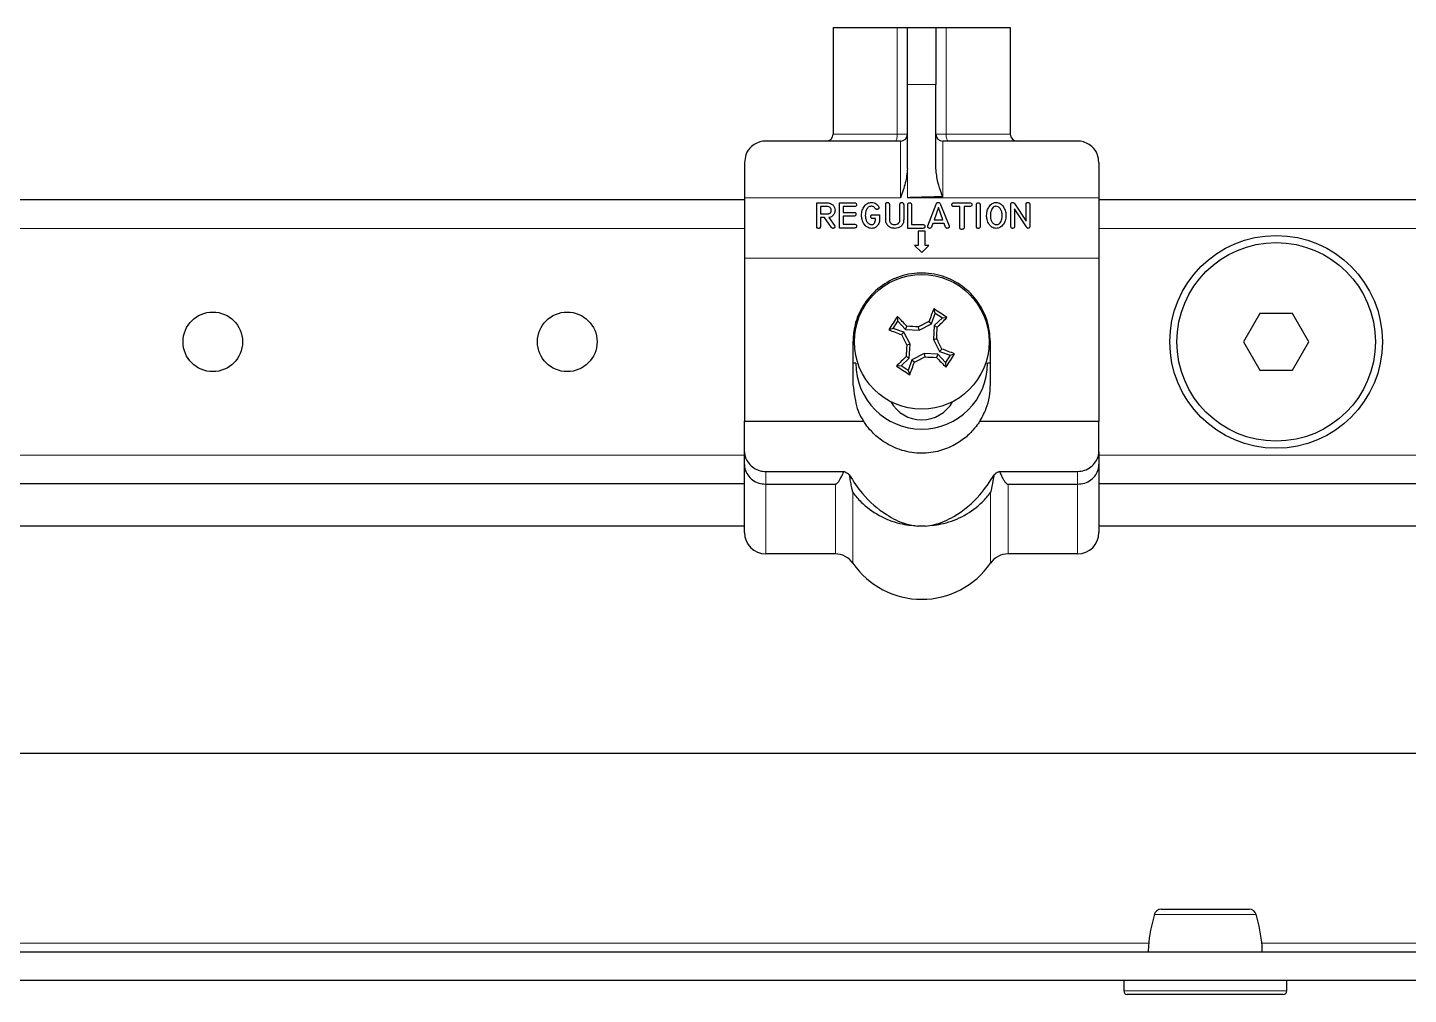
# Model space of a CAD drawing. Header units: millimetres. Extents: x -847 to 1903, y -1228 to 1043.
# Drawn here: x 1586.6 to 1684, y -1091.4 to -1023.3 of the extents above; entities that cross this region are included whole.
import ezdxf

# ---------------------------------------------------------------- set-up
doc = ezdxf.new("R2010")
doc.units = ezdxf.units.MM

msp = doc.modelspace()

# ---------------------------------------------------------------- linework, layer by layer
at = {"color": 7, "linetype": 'Continuous', "lineweight": 25}
for p, q in [((1643.458, -1023.253), (1643.458, -1030.753)), ((1643.458, -1023.253), (1647.984, -1023.253)), ((1647.984, -1023.253), (1648.708, -1023.253)), ((1648.708, -1023.253), (1650.708, -1023.253)), ((1648.708, -1027.253), (1648.708, -1023.253)), ((1650.708, -1023.253), (1650.708, -1027.253)), ((1650.708, -1023.253), (1651.432, -1023.253)), ((1651.432, -1023.253), (1655.958, -1023.253)), ((1655.958, -1023.253), (1655.958, -1030.753)), ((1648.708, -1033.191), (1648.708, -1027.253)), ((1650.708, -1033.19), (1650.708, -1027.253)), ((1648.208, -1031.253), (1638.708, -1031.253)), ((1660.708, -1031.253), (1651.208, -1031.253)), ((1637.208, -1032.753), (1637.208, -1035.253)), ((1662.208, -1032.753), (1662.208, -1035.253)), ((1637.208, -1035.253), (1637.208, -1039.505)), ((1662.208, -1035.253), (1662.208, -1039.505)), ((1637.208, -1035.403), (857.208, -1035.403)), ((1642.301, -1035.605), (1643.057, -1035.605)), ((1642.301, -1037.269), (1642.301, -1035.605)), ((1643.06, -1035.868), (1642.565, -1035.868)), ((1642.565, -1035.868), (1642.565, -1036.372)), ((1643.907, -1035.605), (1644.971, -1035.605)), ((1643.907, -1037.379), (1643.907, -1035.605)), ((1644.969, -1035.868), (1644.171, -1035.868)), ((1644.171, -1035.868), (1644.171, -1036.276)), ((1647.167, -1036.794), (1647.167, -1035.715)), ((1647.431, -1035.715), (1647.431, -1036.792)), ((1648.174, -1036.777), (1648.174, -1035.715)), ((1648.438, -1035.715), (1648.438, -1036.779)), ((1648.725, -1037.403), (1648.725, -1035.74)), ((1648.989, -1035.74), (1648.989, -1037.139)), ((1650.149, -1037.227), (1650.723, -1035.691)), ((1650.884, -1035.931), (1650.576, -1036.803)), ((1651.206, -1036.803), (1650.884, -1035.931)), ((1651.045, -1035.711), (1651.639, -1037.227)), ((1652.393, -1035.868), (1651.975, -1035.868)), ((1651.978, -1035.605), (1653.096, -1035.605)), ((1652.393, -1037.336), (1652.393, -1035.868)), ((1653.098, -1035.868), (1652.705, -1035.868)), ((1652.705, -1035.868), (1652.705, -1037.336)), ((1653.568, -1037.269), (1653.568, -1035.736)), ((1653.831, -1035.736), (1653.831, -1037.269)), ((1655.989, -1037.268), (1655.989, -1035.708)), ((1657.089, -1037.293), (1656.252, -1036.028)), ((1656.252, -1036.028), (1656.252, -1037.265)), ((1656.26, -1035.661), (1657.067, -1036.899)), ((1657.067, -1036.899), (1657.067, -1035.716)), ((1657.331, -1035.716), (1657.331, -1037.27)), ((1692.208, -1035.403), (1662.208, -1035.403)), ((1642.565, -1036.372), (1643.154, -1036.372)), ((1642.854, -1036.636), (1642.565, -1036.636)), ((1642.565, -1036.636), (1642.565, -1037.268)), ((1643.347, -1037.346), (1642.854, -1036.636)), ((1643.16, -1036.635), (1643.563, -1037.206)), ((1644.171, -1036.276), (1644.918, -1036.276)), ((1644.918, -1036.54), (1644.171, -1036.54)), ((1644.171, -1036.54), (1644.171, -1037.115)), ((1644.171, -1037.115), (1644.969, -1037.115)), ((1646.444, -1036.707), (1646.241, -1036.707)), ((1646.243, -1036.444), (1646.736, -1036.444)), ((1646.736, -1036.444), (1646.736, -1036.741)), ((1648.989, -1037.139), (1649.787, -1037.139)), ((1650.487, -1037.067), (1650.395, -1037.313)), ((1651.297, -1037.067), (1650.487, -1037.067)), ((1650.576, -1036.803), (1651.206, -1036.803)), ((1651.391, -1037.309), (1651.297, -1037.067)), ((1644.971, -1037.379), (1643.907, -1037.379)), ((1649.789, -1037.403), (1648.725, -1037.403)), ((1649.958, -1037.605), (1649.458, -1037.605)), ((1649.458, -1037.605), (1649.458, -1038.605)), ((1649.958, -1038.605), (1649.958, -1037.605)), ((1649.208, -1038.605), (1649.708, -1039.105)), ((1649.458, -1038.605), (1649.208, -1038.605)), ((1649.708, -1039.105), (1650.208, -1038.605)), ((1650.208, -1038.605), (1649.958, -1038.605)), ((1637.208, -1039.505), (1637.208, -1051.005)), ((1662.208, -1039.505), (1662.208, -1051.005)), ((1647.693, -1044.451), (1648.023, -1043.944)), ((1648.023, -1043.944), (1647.995, -1043.619)), ((1648.023, -1043.944), (1648.567, -1044.529)), ((1650.399, -1044.142), (1650.215, -1043.981)), ((1650.399, -1044.142), (1650.66, -1043.387)), ((1650.66, -1043.387), (1650.554, -1043.079)), ((1651.167, -1043.718), (1650.582, -1044.261)), ((1650.66, -1043.387), (1651.167, -1043.718)), ((1651.167, -1043.718), (1651.492, -1043.69)), ((1673.554, -1043.403), (1672.399, -1045.403)), ((1675.863, -1043.403), (1673.554, -1043.403)), ((1677.018, -1045.403), (1675.863, -1043.403)), ((1647.693, -1044.451), (1647.384, -1044.557)), ((1648.447, -1044.712), (1647.693, -1044.451)), ((1648.447, -1044.712), (1648.287, -1044.896)), ((1648.886, -1045.576), (1648.447, -1044.712)), ((1648.567, -1044.529), (1648.67, -1044.307)), ((1648.567, -1044.529), (1649.535, -1044.581)), ((1649.535, -1044.581), (1649.485, -1044.344)), ((1649.535, -1044.581), (1650.399, -1044.142)), ((1650.582, -1044.261), (1650.53, -1045.229)), ((1650.582, -1044.261), (1650.804, -1044.365)), ((1644.858, -1045.403), (1644.858, -1048.403)), ((1648.886, -1045.576), (1648.649, -1045.626)), ((1648.834, -1046.544), (1648.886, -1045.576)), ((1650.53, -1045.229), (1650.767, -1045.179)), ((1650.53, -1045.229), (1650.969, -1046.094)), ((1650.969, -1046.094), (1651.13, -1045.909)), ((1654.558, -1048.403), (1654.558, -1045.403)), ((1672.399, -1045.403), (1673.554, -1047.403)), ((1675.863, -1047.403), (1677.018, -1045.403)), ((1645.058, -1046.903), (1644.858, -1046.903)), ((1648.249, -1047.088), (1648.834, -1046.544)), ((1648.834, -1046.544), (1648.613, -1046.441)), ((1649.017, -1046.664), (1648.757, -1047.418)), ((1649.882, -1046.225), (1649.017, -1046.664)), ((1649.017, -1046.664), (1649.202, -1046.824)), ((1649.882, -1046.225), (1649.932, -1046.462)), ((1650.85, -1046.277), (1649.882, -1046.225)), ((1650.85, -1046.277), (1650.746, -1046.498)), ((1651.393, -1046.862), (1650.85, -1046.277)), ((1650.969, -1046.094), (1651.724, -1046.354)), ((1651.724, -1046.354), (1651.393, -1046.862)), ((1651.393, -1046.862), (1651.421, -1047.186)), ((1651.724, -1046.354), (1652.032, -1046.248)), ((1654.558, -1046.903), (1654.358, -1046.903)), ((1648.249, -1047.088), (1647.924, -1047.116)), ((1648.757, -1047.418), (1648.249, -1047.088)), ((1648.757, -1047.418), (1648.863, -1047.727)), ((1673.554, -1047.403), (1675.863, -1047.403)), ((1637.208, -1053.149), (1637.208, -1051.005)), ((1637.208, -1051.005), (1645.615, -1051.005)), ((1653.801, -1051.005), (1662.208, -1051.005)), ((1662.208, -1053.149), (1662.208, -1051.005)), ((1637.208, -1054.058), (1637.208, -1053.149)), ((1662.208, -1053.149), (1662.208, -1054.058)), ((1637.208, -1058.853), (1637.208, -1054.058)), ((1638.708, -1054.54), (1644.226, -1054.54)), ((1655.191, -1054.54), (1660.708, -1054.54)), ((1662.208, -1054.058), (1662.208, -1058.853)), ((1637.208, -1055.403), (857.208, -1055.403)), ((1638.708, -1055.435), (1643.618, -1055.435)), ((1655.798, -1055.435), (1660.708, -1055.435)), ((1692.208, -1055.403), (1662.208, -1055.403)), ((1637.208, -1058.403), (830.708, -1058.403)), ((1718.708, -1058.403), (1662.208, -1058.403)), ((1643.618, -1060.353), (1638.708, -1060.353)), ((1660.708, -1060.353), (1655.798, -1060.353)), ((830.708, -1074.403), (1718.708, -1074.403)), ((780.008, -1088.403), (1769.408, -1088.403)), ((780.008, -1090.403), (1769.408, -1090.403)), ((1663.958, -1090.403), (1663.958, -1091.153)), ((1675.458, -1091.153), (1675.458, -1090.403)), ((1675.208, -1091.403), (1664.208, -1091.403))]:
    msp.add_line(p, q, dxfattribs=at)
at = {"color": 8, "linetype": 'Continuous', "lineweight": 18}
for p, q in [((1647.984, -1030.753), (1647.984, -1023.253)), ((1651.432, -1023.253), (1651.432, -1030.753)), ((1650.708, -1027.253), (1648.708, -1027.253)), ((1643.458, -1030.753), (1647.984, -1030.753)), ((1647.984, -1030.753), (1648.708, -1030.753)), ((1648.208, -1035.253), (1648.208, -1031.253)), ((1650.708, -1030.753), (1651.432, -1030.753)), ((1651.208, -1031.253), (1651.208, -1035.181)), ((1651.432, -1030.753), (1655.958, -1030.753)), ((1648.708, -1035.253), (1648.708, -1033.191)), ((1648.208, -1035.253), (1637.208, -1035.253)), ((1662.208, -1035.253), (1648.708, -1035.253)), ((1637.208, -1037.403), (857.208, -1037.403)), ((1692.208, -1037.403), (1662.208, -1037.403)), ((1662.208, -1039.505), (1637.208, -1039.505)), ((1637.208, -1053.403), (857.208, -1053.403)), ((1692.208, -1053.403), (1662.208, -1053.403)), ((1638.708, -1054.54), (1638.708, -1055.435)), ((1660.708, -1055.435), (1660.708, -1054.54)), ((1638.708, -1055.435), (1638.708, -1060.353)), ((1643.618, -1060.353), (1643.618, -1055.435)), ((1655.798, -1055.435), (1655.798, -1060.353)), ((1660.708, -1060.353), (1660.708, -1055.435)), ((1644.854, -1056.035), (1644.854, -1061.002)), ((1654.563, -1061.002), (1654.563, -1056.035)), ((1665.738, -1087.803), (883.679, -1087.803)), ((1769.108, -1087.803), (1673.679, -1087.803)), ((1663.958, -1091.153), (1675.458, -1091.153))]:
    msp.add_line(p, q, dxfattribs=at)
at = {"color": 8, "linetype": 'Continuous', "lineweight": 18, "flags": 128}
for points in [[(1647.984, -1030.753), (1647.981, -1030.85), (1647.974, -1030.944), (1647.961, -1031.03), (1647.944, -1031.106), (1647.923, -1031.168), (1647.899, -1031.215), (1647.873, -1031.243), (1647.846, -1031.253)], [(1651.57, -1031.253), (1651.543, -1031.243), (1651.518, -1031.215), (1651.494, -1031.168), (1651.473, -1031.106), (1651.456, -1031.03), (1651.443, -1030.944), (1651.435, -1030.85), (1651.432, -1030.753)]]:
    msp.add_lwpolyline(points, dxfattribs=at)
at = {"color": 7, "linetype": 'Continuous', "lineweight": 25}
for centre, radius in [((1674.708, -1045.403), 7.5), ((1674.708, -1045.403), 7), ((1649.708, -1045.403), 4.75), ((1599.708, -1045.403), 2.1), ((1624.708, -1045.403), 2.1)]:
    msp.add_circle(centre, radius, dxfattribs=at)
for centre, radius, start, end in [((1642.958, -1030.753), 0.5, 270, 0), ((1648.208, -1030.753), 0.5, 270, 0), ((1651.208, -1030.753), 0.5, 180, 270), ((1656.458, -1030.753), 0.5, 180, 270), ((1710.428, -1084.955), 74.877, 146.49192, 147.34858), ((1599.032, -1092.301), 69.046, 44.03485, 44.83469), ((1683.471, -1111.884), 75.61, 116.09369, 116.71151), ((1715.017, -1067.816), 69.046, 159.00581, 159.80566), ((1610.156, -1106.123), 74.877, 56.49192, 57.34858), ((1602.81, -994.726), 69.046, 314.03485, 314.83469), ((1672.122, -980.094), 69.046, 249.00581, 249.80566), ((1716.19, -1011.64), 75.61, 206.09369, 206.71151), ((1645.698, -1119.859), 75.61, 87.129, 87.74682), ((1575.252, -1041.392), 75.61, 357.129, 357.74682), ((1724.164, -1049.413), 75.61, 177.129, 177.74682), ((1583.227, -1079.166), 75.61, 26.09369, 26.71151), ((1627.295, -1110.711), 69.046, 69.00581, 69.80566), ((1649.708, -1046.903), 4.65, 180, 0), ((1696.606, -1096.079), 69.046, 134.03485, 134.83469), ((1584.4, -1022.989), 69.046, 339.00581, 339.80566), ((1615.945, -978.921), 75.61, 296.09369, 296.71151), ((1653.719, -970.947), 75.61, 267.129, 267.74682), ((1700.385, -998.505), 69.046, 224.03485, 224.83469), ((1588.988, -1005.85), 74.877, 326.49192, 327.34858), ((1689.261, -984.683), 74.877, 236.49192, 237.34858), ((1649.708, -1048.403), 2.5, 209.1764, 330.8236), ((1638.708, -1058.853), 1.5, 180, 270), ((1660.708, -1058.853), 1.5, 270, 0), ((1643.618, -1061.853), 1.5, 34.56043, 90), ((1655.798, -1061.853), 1.5, 90, 145.43957), ((1649.708, -1057.658), 5.895, 214.56043, 325.43957), ((1666.596, -1085.903), 0.5, 89.99815, 165.40011), ((1672.82, -1085.903), 0.5, 15.31604, 90.02276), ((1664.208, -1091.153), 0.25, 180, 270), ((1675.208, -1091.153), 0.25, 270, 0)]:
    msp.add_arc(centre, radius, start, end, dxfattribs=at)
msp.add_ellipse((17077.888, -1035.253), major_axis=(15429.18, 0), ratio=0.000259, start_param=3.123591, end_param=3.141593, dxfattribs=at)
for points, knots in [([(1638.708, -1031.253), (1638.706, -1031.253), (1638.637, -1031.253), (1638.286, -1031.278), (1637.757, -1031.511), (1637.29, -1032.092), (1637.232, -1032.564), (1637.208, -1032.753)], [0, 0, 0, 0, 0.003231, 0.101221, 0.514725, 0.80586, 1, 1, 1, 1]), ([(1662.208, -1032.753), (1662.185, -1032.564), (1662.127, -1032.092), (1661.659, -1031.511), (1661.13, -1031.278), (1660.779, -1031.253), (1660.71, -1031.253), (1660.708, -1031.253)], [0, 0, 0, 0, 0.19414, 0.485275, 0.898779, 0.996769, 1, 1, 1, 1]), ([(1648.708, -1033.191), (1648.67, -1033.528), (1648.59, -1034.231), (1648.334, -1034.898), (1648.21, -1035.249), (1648.208, -1035.253)], [0, 0, 0, 0, 0.475461, 0.994056, 1, 1, 1, 1]), ([(1651.208, -1035.181), (1651.207, -1035.181), (1651.204, -1035.18), (1651.199, -1035.177), (1651.185, -1035.159), (1651.15, -1035.076), (1651.03, -1034.743), (1650.809, -1034.111), (1650.744, -1033.516), (1650.708, -1033.19)], [0, 0, 0, 0, 0.00167, 0.003889, 0.009531, 0.034361, 0.132751, 0.526214, 1, 1, 1, 1]), ([(1643.057, -1035.605), (1643.134, -1035.611), (1643.272, -1035.622), (1643.382, -1035.705), (1643.431, -1035.741)], [0, 0, 0, 0, 0.559747, 1, 1, 1, 1]), ([(1643.251, -1035.936), (1643.218, -1035.913), (1643.16, -1035.874), (1643.09, -1035.87), (1643.06, -1035.868)], [0, 0, 0, 0, 0.559136, 1, 1, 1, 1]), ([(1643.332, -1036.13), (1643.328, -1036.089), (1643.322, -1036.014), (1643.273, -1035.96), (1643.251, -1035.936)], [0, 0, 0, 0, 0.559692, 1, 1, 1, 1]), ([(1643.256, -1036.325), (1643.27, -1036.311), (1643.298, -1036.282), (1643.326, -1036.214), (1643.33, -1036.162), (1643.332, -1036.13)], [0, 0, 0, 0, 0.279917, 0.56006, 1, 1, 1, 1]), ([(1643.596, -1036.129), (1643.587, -1036.221), (1643.57, -1036.385), (1643.451, -1036.496), (1643.398, -1036.545)], [0, 0, 0, 0, 0.559457, 1, 1, 1, 1]), ([(1643.431, -1035.741), (1643.484, -1035.805), (1643.579, -1035.918), (1643.591, -1036.065), (1643.596, -1036.129)], [0, 0, 0, 0, 0.558947, 1, 1, 1, 1]), ([(1645.123, -1035.737), (1645.121, -1035.758), (1645.118, -1035.802), (1645.061, -1035.863), (1645.004, -1035.866), (1644.969, -1035.868)], [0, 0, 0, 0, 0.2810527, 0.5596626, 1, 1, 1, 1]), ([(1644.971, -1035.605), (1644.992, -1035.606), (1645.035, -1035.608), (1645.091, -1035.636), (1645.12, -1035.686), (1645.122, -1035.72), (1645.123, -1035.737)], [0, 0, 0, 0, 0.2808719, 0.5597012, 0.7793822, 1, 1, 1, 1]), ([(1645.465, -1036.506), (1645.472, -1036.37), (1645.483, -1036.129), (1645.608, -1035.923), (1645.663, -1035.833)], [0, 0, 0, 0, 0.5603404, 1, 1, 1, 1]), ([(1645.663, -1035.833), (1645.739, -1035.752), (1645.873, -1035.609), (1646.067, -1035.589), (1646.153, -1035.581)], [0, 0, 0, 0, 0.559217, 1, 1, 1, 1]), ([(1646.144, -1035.845), (1646.108, -1035.848), (1646.035, -1035.855), (1645.909, -1035.93), (1645.755, -1036.14), (1645.739, -1036.359), (1645.729, -1036.506)], [0, 0, 0, 0, 0.125332, 0.250695, 0.500738, 1, 1, 1, 1]), ([(1646.334, -1035.891), (1646.301, -1035.875), (1646.24, -1035.846), (1646.173, -1035.845), (1646.144, -1035.845)], [0, 0, 0, 0, 0.558634, 1, 1, 1, 1]), ([(1646.153, -1035.581), (1646.222, -1035.583), (1646.346, -1035.587), (1646.454, -1035.646), (1646.502, -1035.671)], [0, 0, 0, 0, 0.560514, 1, 1, 1, 1]), ([(1646.437, -1036.007), (1646.42, -1035.983), (1646.391, -1035.94), (1646.352, -1035.906), (1646.334, -1035.891)], [0, 0, 0, 0, 0.560467, 1, 1, 1, 1]), ([(1646.547, -1036.067), (1646.522, -1036.064), (1646.478, -1036.057), (1646.449, -1036.022), (1646.437, -1036.007)], [0, 0, 0, 0, 0.558039, 1, 1, 1, 1]), ([(1646.502, -1035.671), (1646.538, -1035.702), (1646.603, -1035.757), (1646.649, -1035.827), (1646.67, -1035.858)], [0, 0, 0, 0, 0.559542, 1, 1, 1, 1]), ([(1646.701, -1035.942), (1646.697, -1035.962), (1646.687, -1036.002), (1646.643, -1036.042), (1646.596, -1036.065), (1646.563, -1036.066), (1646.547, -1036.067)], [0, 0, 0, 0, 0.2777088, 0.5582085, 0.77892, 1, 1, 1, 1]), ([(1646.67, -1035.858), (1646.679, -1035.873), (1646.695, -1035.898), (1646.699, -1035.928), (1646.701, -1035.942)], [0, 0, 0, 0, 0.560691, 1, 1, 1, 1]), ([(1647.167, -1035.715), (1647.168, -1035.696), (1647.17, -1035.657), (1647.196, -1035.607), (1647.242, -1035.583), (1647.272, -1035.582), (1647.287, -1035.581)], [0, 0, 0, 0, 0.280849, 0.55949, 0.779158, 1, 1, 1, 1]), ([(1647.287, -1035.581), (1647.308, -1035.582), (1647.35, -1035.584), (1647.404, -1035.615), (1647.428, -1035.665), (1647.43, -1035.698), (1647.431, -1035.715)], [0, 0, 0, 0, 0.28091, 0.559174, 0.779166, 1, 1, 1, 1]), ([(1648.174, -1035.715), (1648.175, -1035.696), (1648.177, -1035.657), (1648.204, -1035.607), (1648.25, -1035.583), (1648.28, -1035.582), (1648.295, -1035.581)], [0, 0, 0, 0, 0.2809, 0.559498, 0.779148, 1, 1, 1, 1]), ([(1648.295, -1035.581), (1648.316, -1035.582), (1648.358, -1035.584), (1648.411, -1035.615), (1648.435, -1035.665), (1648.437, -1035.698), (1648.438, -1035.715)], [0, 0, 0, 0, 0.280888, 0.559023, 0.779155, 1, 1, 1, 1]), ([(1648.725, -1035.74), (1648.726, -1035.72), (1648.728, -1035.682), (1648.755, -1035.632), (1648.801, -1035.607), (1648.831, -1035.606), (1648.846, -1035.605)], [0, 0, 0, 0, 0.2809124, 0.5594047, 0.7791083, 1, 1, 1, 1]), ([(1648.846, -1035.605), (1648.868, -1035.606), (1648.91, -1035.608), (1648.962, -1035.64), (1648.987, -1035.69), (1648.988, -1035.723), (1648.989, -1035.74)], [0, 0, 0, 0, 0.2808126, 0.5590988, 0.7791702, 1, 1, 1, 1]), ([(1650.723, -1035.691), (1650.729, -1035.673), (1650.743, -1035.639), (1650.792, -1035.59), (1650.841, -1035.584), (1650.87, -1035.581)], [0, 0, 0, 0, 0.281465, 0.561772, 1, 1, 1, 1]), ([(1650.87, -1035.581), (1650.892, -1035.582), (1650.936, -1035.585), (1651.008, -1035.625), (1651.031, -1035.678), (1651.045, -1035.711)], [0, 0, 0, 0, 0.281226, 0.561522, 1, 1, 1, 1]), ([(1651.842, -1035.737), (1651.843, -1035.716), (1651.845, -1035.676), (1651.88, -1035.627), (1651.93, -1035.607), (1651.962, -1035.605), (1651.978, -1035.605)], [0, 0, 0, 0, 0.280713, 0.558701, 0.779045, 1, 1, 1, 1]), ([(1651.975, -1035.868), (1651.955, -1035.867), (1651.915, -1035.865), (1651.865, -1035.833), (1651.844, -1035.784), (1651.842, -1035.752), (1651.842, -1035.737)], [0, 0, 0, 0, 0.28076, 0.558821, 0.778915, 1, 1, 1, 1]), ([(1653.096, -1035.605), (1653.118, -1035.606), (1653.162, -1035.608), (1653.22, -1035.634), (1653.252, -1035.684), (1653.254, -1035.719), (1653.255, -1035.737)], [0, 0, 0, 0, 0.280951, 0.559967, 0.779431, 1, 1, 1, 1]), ([(1653.255, -1035.737), (1653.254, -1035.759), (1653.25, -1035.803), (1653.19, -1035.863), (1653.133, -1035.867), (1653.098, -1035.868)], [0, 0, 0, 0, 0.281019, 0.559679, 1, 1, 1, 1]), ([(1653.568, -1035.736), (1653.569, -1035.717), (1653.57, -1035.679), (1653.597, -1035.63), (1653.643, -1035.607), (1653.673, -1035.606), (1653.687, -1035.605)], [0, 0, 0, 0, 0.280828, 0.559417, 0.779393, 1, 1, 1, 1]), ([(1653.687, -1035.605), (1653.708, -1035.606), (1653.75, -1035.608), (1653.803, -1035.637), (1653.829, -1035.687), (1653.83, -1035.719), (1653.831, -1035.736)], [0, 0, 0, 0, 0.280765, 0.559178, 0.779175, 1, 1, 1, 1]), ([(1654.287, -1036.501), (1654.294, -1036.377), (1654.306, -1036.155), (1654.411, -1035.96), (1654.456, -1035.874)], [0, 0, 0, 0, 0.559914, 1, 1, 1, 1]), ([(1654.456, -1035.874), (1654.525, -1035.784), (1654.648, -1035.621), (1654.847, -1035.593), (1654.935, -1035.581)], [0, 0, 0, 0, 0.560137, 1, 1, 1, 1]), ([(1654.648, -1036.048), (1654.615, -1036.13), (1654.556, -1036.275), (1654.552, -1036.432), (1654.55, -1036.501)], [0, 0, 0, 0, 0.559075, 1, 1, 1, 1]), ([(1654.934, -1035.845), (1654.9, -1035.848), (1654.83, -1035.855), (1654.725, -1035.926), (1654.677, -1036.002), (1654.648, -1036.048)], [0, 0, 0, 0, 0.2798318, 0.559843, 1, 1, 1, 1]), ([(1655.276, -1036.049), (1655.226, -1035.985), (1655.138, -1035.87), (1654.997, -1035.852), (1654.934, -1035.845)], [0, 0, 0, 0, 0.559596, 1, 1, 1, 1]), ([(1654.935, -1035.581), (1654.994, -1035.585), (1655.113, -1035.593), (1655.31, -1035.683), (1655.408, -1035.802), (1655.468, -1035.874)], [0, 0, 0, 0, 0.280496, 0.560765, 1, 1, 1, 1]), ([(1655.389, -1036.501), (1655.385, -1036.412), (1655.377, -1036.253), (1655.307, -1036.111), (1655.276, -1036.049)], [0, 0, 0, 0, 0.560046, 1, 1, 1, 1]), ([(1655.468, -1035.874), (1655.528, -1035.984), (1655.636, -1036.18), (1655.648, -1036.403), (1655.653, -1036.501)], [0, 0, 0, 0, 0.559312, 1, 1, 1, 1]), ([(1655.989, -1035.708), (1655.99, -1035.689), (1655.992, -1035.652), (1656.019, -1035.605), (1656.063, -1035.583), (1656.092, -1035.582), (1656.107, -1035.581)], [0, 0, 0, 0, 0.280941, 0.559114, 0.779089, 1, 1, 1, 1]), ([(1656.107, -1035.581), (1656.123, -1035.582), (1656.157, -1035.584), (1656.214, -1035.607), (1656.243, -1035.641), (1656.26, -1035.661)], [0, 0, 0, 0, 0.280638, 0.560877, 1, 1, 1, 1]), ([(1657.067, -1035.716), (1657.068, -1035.697), (1657.07, -1035.659), (1657.096, -1035.608), (1657.142, -1035.584), (1657.172, -1035.582), (1657.187, -1035.581)], [0, 0, 0, 0, 0.280888, 0.559482, 0.77927, 1, 1, 1, 1]), ([(1657.187, -1035.581), (1657.208, -1035.582), (1657.251, -1035.584), (1657.304, -1035.616), (1657.329, -1035.666), (1657.33, -1035.699), (1657.331, -1035.716)], [0, 0, 0, 0, 0.280836, 0.55925, 0.779182, 1, 1, 1, 1]), ([(1643.154, -1036.372), (1643.175, -1036.368), (1643.213, -1036.361), (1643.243, -1036.336), (1643.256, -1036.325)], [0, 0, 0, 0, 0.5581742, 1, 1, 1, 1]), ([(1643.398, -1036.545), (1643.357, -1036.572), (1643.284, -1036.62), (1643.198, -1036.63), (1643.16, -1036.635)], [0, 0, 0, 0, 0.56031, 1, 1, 1, 1]), ([(1644.918, -1036.276), (1644.939, -1036.277), (1644.983, -1036.279), (1645.039, -1036.307), (1645.069, -1036.357), (1645.071, -1036.391), (1645.072, -1036.408)], [0, 0, 0, 0, 0.280945, 0.559897, 0.779525, 1, 1, 1, 1]), ([(1645.072, -1036.408), (1645.07, -1036.43), (1645.067, -1036.473), (1645.01, -1036.534), (1644.953, -1036.538), (1644.918, -1036.54)], [0, 0, 0, 0, 0.281099, 0.559768, 1, 1, 1, 1]), ([(1644.969, -1037.115), (1644.991, -1037.116), (1645.034, -1037.118), (1645.091, -1037.145), (1645.12, -1037.196), (1645.122, -1037.23), (1645.123, -1037.247)], [0, 0, 0, 0, 0.280912, 0.559714, 0.779499, 1, 1, 1, 1]), ([(1645.656, -1037.11), (1645.594, -1037.005), (1645.483, -1036.818), (1645.471, -1036.601), (1645.465, -1036.506)], [0, 0, 0, 0, 0.559347, 1, 1, 1, 1]), ([(1646.183, -1037.403), (1646.124, -1037.398), (1646.007, -1037.389), (1645.813, -1037.297), (1645.715, -1037.181), (1645.656, -1037.11)], [0, 0, 0, 0, 0.280314, 0.560507, 1, 1, 1, 1]), ([(1645.729, -1036.506), (1645.734, -1036.591), (1645.743, -1036.743), (1645.816, -1036.876), (1645.848, -1036.934)], [0, 0, 0, 0, 0.55998, 1, 1, 1, 1]), ([(1645.848, -1036.934), (1645.895, -1036.996), (1645.979, -1037.107), (1646.115, -1037.129), (1646.174, -1037.139)], [0, 0, 0, 0, 0.560858, 1, 1, 1, 1]), ([(1646.113, -1036.576), (1646.114, -1036.556), (1646.116, -1036.516), (1646.148, -1036.467), (1646.196, -1036.446), (1646.227, -1036.445), (1646.243, -1036.444)], [0, 0, 0, 0, 0.280637, 0.55889, 0.779144, 1, 1, 1, 1]), ([(1646.241, -1036.707), (1646.221, -1036.706), (1646.182, -1036.704), (1646.134, -1036.67), (1646.115, -1036.622), (1646.113, -1036.591), (1646.113, -1036.576)], [0, 0, 0, 0, 0.280664, 0.558735, 0.779002, 1, 1, 1, 1]), ([(1646.174, -1037.139), (1646.204, -1037.137), (1646.262, -1037.133), (1646.359, -1037.083), (1646.391, -1037.013), (1646.411, -1036.971)], [0, 0, 0, 0, 0.281265, 0.561609, 1, 1, 1, 1]), ([(1646.411, -1036.971), (1646.423, -1036.922), (1646.443, -1036.836), (1646.444, -1036.747), (1646.444, -1036.707)], [0, 0, 0, 0, 0.559597, 1, 1, 1, 1]), ([(1646.736, -1036.741), (1646.729, -1036.855), (1646.717, -1037.057), (1646.586, -1037.21), (1646.528, -1037.278)], [0, 0, 0, 0, 0.560493, 1, 1, 1, 1]), ([(1647.383, -1037.267), (1647.312, -1037.192), (1647.186, -1037.057), (1647.173, -1036.875), (1647.167, -1036.794)], [0, 0, 0, 0, 0.558332, 1, 1, 1, 1]), ([(1647.431, -1036.792), (1647.436, -1036.851), (1647.444, -1036.956), (1647.518, -1037.029), (1647.55, -1037.062)], [0, 0, 0, 0, 0.560313, 1, 1, 1, 1]), ([(1647.55, -1037.062), (1647.594, -1037.089), (1647.672, -1037.138), (1647.764, -1037.139), (1647.805, -1037.139)], [0, 0, 0, 0, 0.559441, 1, 1, 1, 1]), ([(1647.805, -1037.139), (1647.859, -1037.133), (1647.968, -1037.121), (1648.103, -1037.036), (1648.167, -1036.906), (1648.172, -1036.82), (1648.174, -1036.777)], [0, 0, 0, 0, 0.280935, 0.559487, 0.779245, 1, 1, 1, 1]), ([(1648.438, -1036.779), (1648.432, -1036.872), (1648.42, -1037.057), (1648.259, -1037.275), (1648.04, -1037.376), (1647.897, -1037.394), (1647.825, -1037.403)], [0, 0, 0, 0, 0.280416, 0.558636, 0.778958, 1, 1, 1, 1]), ([(1649.787, -1037.139), (1649.809, -1037.14), (1649.852, -1037.142), (1649.909, -1037.169), (1649.938, -1037.219), (1649.94, -1037.253), (1649.941, -1037.27)], [0, 0, 0, 0, 0.280855, 0.559718, 0.779518, 1, 1, 1, 1]), ([(1654.467, -1037.12), (1654.408, -1037.012), (1654.302, -1036.818), (1654.291, -1036.598), (1654.287, -1036.501)], [0, 0, 0, 0, 0.559149, 1, 1, 1, 1]), ([(1654.963, -1037.403), (1654.907, -1037.398), (1654.796, -1037.39), (1654.613, -1037.3), (1654.523, -1037.189), (1654.467, -1037.12)], [0, 0, 0, 0, 0.280367, 0.560574, 1, 1, 1, 1]), ([(1654.55, -1036.501), (1654.554, -1036.587), (1654.56, -1036.742), (1654.628, -1036.881), (1654.658, -1036.942)], [0, 0, 0, 0, 0.560273, 1, 1, 1, 1]), ([(1654.658, -1036.942), (1654.701, -1037.002), (1654.778, -1037.11), (1654.907, -1037.13), (1654.963, -1037.139)], [0, 0, 0, 0, 0.5605673, 1, 1, 1, 1]), ([(1654.963, -1037.139), (1655, -1037.136), (1655.074, -1037.13), (1655.195, -1037.068), (1655.251, -1036.99), (1655.286, -1036.943)], [0, 0, 0, 0, 0.280435, 0.560605, 1, 1, 1, 1]), ([(1655.476, -1037.12), (1655.4, -1037.21), (1655.262, -1037.371), (1655.054, -1037.393), (1654.963, -1037.403)], [0, 0, 0, 0, 0.559137, 1, 1, 1, 1]), ([(1655.286, -1036.943), (1655.321, -1036.864), (1655.383, -1036.722), (1655.387, -1036.569), (1655.389, -1036.501)], [0, 0, 0, 0, 0.559133, 1, 1, 1, 1]), ([(1655.653, -1036.501), (1655.645, -1036.624), (1655.631, -1036.844), (1655.524, -1037.036), (1655.476, -1037.12)], [0, 0, 0, 0, 0.5598653, 1, 1, 1, 1]), ([(1642.421, -1037.403), (1642.402, -1037.401), (1642.363, -1037.399), (1642.319, -1037.362), (1642.303, -1037.314), (1642.302, -1037.284), (1642.301, -1037.269)], [0, 0, 0, 0, 0.280437, 0.558281, 0.778899, 1, 1, 1, 1]), ([(1642.565, -1037.268), (1642.564, -1037.289), (1642.561, -1037.331), (1642.523, -1037.381), (1642.471, -1037.4), (1642.438, -1037.402), (1642.421, -1037.403)], [0, 0, 0, 0, 0.280498, 0.558325, 0.778868, 1, 1, 1, 1]), ([(1643.444, -1037.403), (1643.433, -1037.402), (1643.411, -1037.4), (1643.375, -1037.382), (1643.358, -1037.36), (1643.347, -1037.346)], [0, 0, 0, 0, 0.28022, 0.561305, 1, 1, 1, 1]), ([(1643.596, -1037.273), (1643.591, -1037.293), (1643.583, -1037.334), (1643.54, -1037.375), (1643.493, -1037.4), (1643.46, -1037.402), (1643.444, -1037.403)], [0, 0, 0, 0, 0.278138, 0.5585442, 0.7791606, 1, 1, 1, 1]), ([(1643.563, -1037.206), (1643.573, -1037.217), (1643.59, -1037.236), (1643.594, -1037.262), (1643.596, -1037.273)], [0, 0, 0, 0, 0.561079, 1, 1, 1, 1]), ([(1645.123, -1037.247), (1645.121, -1037.269), (1645.118, -1037.312), (1645.062, -1037.373), (1645.005, -1037.376), (1644.971, -1037.379)], [0, 0, 0, 0, 0.281214, 0.559901, 1, 1, 1, 1]), ([(1646.528, -1037.278), (1646.47, -1037.318), (1646.365, -1037.391), (1646.239, -1037.399), (1646.183, -1037.403)], [0, 0, 0, 0, 0.558998, 1, 1, 1, 1]), ([(1647.825, -1037.403), (1647.735, -1037.4), (1647.574, -1037.396), (1647.441, -1037.306), (1647.383, -1037.267)], [0, 0, 0, 0, 0.5592502, 1, 1, 1, 1]), ([(1649.941, -1037.27), (1649.939, -1037.292), (1649.937, -1037.335), (1649.881, -1037.397), (1649.824, -1037.4), (1649.789, -1037.403)], [0, 0, 0, 0, 0.281266, 0.560078, 1, 1, 1, 1]), ([(1650.14, -1037.278), (1650.14, -1037.268), (1650.141, -1037.251), (1650.146, -1037.234), (1650.149, -1037.227)], [0, 0, 0, 0, 0.559504, 1, 1, 1, 1]), ([(1650.264, -1037.403), (1650.245, -1037.4), (1650.209, -1037.396), (1650.168, -1037.362), (1650.143, -1037.321), (1650.141, -1037.292), (1650.14, -1037.278)], [0, 0, 0, 0, 0.279579, 0.559194, 0.779582, 1, 1, 1, 1]), ([(1650.395, -1037.313), (1650.389, -1037.328), (1650.377, -1037.358), (1650.331, -1037.397), (1650.289, -1037.401), (1650.264, -1037.403)], [0, 0, 0, 0, 0.28077, 0.560807, 1, 1, 1, 1]), ([(1651.504, -1037.403), (1651.489, -1037.401), (1651.46, -1037.399), (1651.415, -1037.367), (1651.4, -1037.331), (1651.391, -1037.309)], [0, 0, 0, 0, 0.280695, 0.560335, 1, 1, 1, 1]), ([(1651.65, -1037.279), (1651.646, -1037.298), (1651.639, -1037.338), (1651.597, -1037.377), (1651.551, -1037.4), (1651.52, -1037.402), (1651.504, -1037.403)], [0, 0, 0, 0, 0.278517, 0.558613, 0.779333, 1, 1, 1, 1]), ([(1651.639, -1037.227), (1651.642, -1037.237), (1651.648, -1037.253), (1651.649, -1037.271), (1651.65, -1037.279)], [0, 0, 0, 0, 0.560081, 1, 1, 1, 1]), ([(1652.537, -1037.475), (1652.515, -1037.473), (1652.473, -1037.471), (1652.419, -1037.438), (1652.395, -1037.386), (1652.394, -1037.353), (1652.393, -1037.336)], [0, 0, 0, 0, 0.2808221, 0.5590594, 0.7790938, 1, 1, 1, 1]), ([(1652.705, -1037.336), (1652.703, -1037.36), (1652.699, -1037.407), (1652.635, -1037.469), (1652.574, -1037.473), (1652.537, -1037.475)], [0, 0, 0, 0, 0.280801, 0.559621, 1, 1, 1, 1]), ([(1653.687, -1037.403), (1653.668, -1037.401), (1653.629, -1037.399), (1653.586, -1037.362), (1653.57, -1037.314), (1653.568, -1037.284), (1653.568, -1037.269)], [0, 0, 0, 0, 0.2804367, 0.5582807, 0.7788987, 1, 1, 1, 1]), ([(1653.831, -1037.269), (1653.83, -1037.29), (1653.827, -1037.332), (1653.789, -1037.382), (1653.737, -1037.4), (1653.704, -1037.402), (1653.687, -1037.403)], [0, 0, 0, 0, 0.280518, 0.5583, 0.778735, 1, 1, 1, 1]), ([(1656.109, -1037.403), (1656.089, -1037.401), (1656.05, -1037.399), (1655.994, -1037.35), (1655.991, -1037.299), (1655.989, -1037.268)], [0, 0, 0, 0, 0.281503, 0.560294, 1, 1, 1, 1]), ([(1656.252, -1037.265), (1656.251, -1037.286), (1656.249, -1037.329), (1656.211, -1037.38), (1656.159, -1037.4), (1656.125, -1037.402), (1656.109, -1037.403)], [0, 0, 0, 0, 0.280569, 0.558477, 0.77887, 1, 1, 1, 1]), ([(1657.21, -1037.403), (1657.194, -1037.4), (1657.162, -1037.395), (1657.119, -1037.353), (1657.1, -1037.316), (1657.089, -1037.293)], [0, 0, 0, 0, 0.278585, 0.558866, 1, 1, 1, 1]), ([(1657.331, -1037.27), (1657.33, -1037.289), (1657.328, -1037.328), (1657.301, -1037.377), (1657.255, -1037.4), (1657.225, -1037.402), (1657.21, -1037.403)], [0, 0, 0, 0, 0.280953, 0.559391, 0.779073, 1, 1, 1, 1]), ([(1654.558, -1045.403), (1654.515, -1044.899), (1654.429, -1043.89), (1653.65, -1042.427), (1652.465, -1041.308), (1651, -1040.637), (1649.382, -1040.473), (1647.782, -1040.852), (1646.402, -1041.733), (1645.418, -1042.978), (1644.925, -1044.273), (1644.878, -1045.065), (1644.858, -1045.403)], [0, 0, 0, 0, 0.108524, 0.217459, 0.318088, 0.417791, 0.519828, 0.622975, 0.725929, 0.827131, 0.926323, 1, 1, 1, 1]), ([(1644.858, -1048.403), (1644.943, -1049.027), (1645.115, -1050.301), (1645.58, -1050.942), (1645.608, -1050.992), (1645.615, -1051.005)], [0, 0, 0, 0, 0.417668, 0.852903, 1, 1, 1, 1]), ([(1653.801, -1051.005), (1653.853, -1050.926), (1653.964, -1050.758), (1654.481, -1049.684), (1654.54, -1048.7), (1654.558, -1048.403)], [0, 0, 0, 0, 0.378823, 0.812228, 1, 1, 1, 1]), ([(1653.801, -1051.005), (1653.781, -1051.038), (1653.74, -1051.105), (1653.377, -1051.608), (1652.727, -1052.243), (1651.8, -1052.828), (1650.649, -1053.217), (1649.324, -1053.303), (1647.975, -1053.002), (1646.85, -1052.378), (1646.12, -1051.697), (1645.735, -1051.195), (1645.623, -1051.017), (1645.617, -1051.007), (1645.615, -1051.005)], [0, 0, 0, 0, 0.088505, 0.177138, 0.262858, 0.344694, 0.430485, 0.525193, 0.625645, 0.723911, 0.812494, 0.894483, 0.978997, 1, 1, 1, 1]), ([(1637.208, -1053.149), (1637.223, -1053.289), (1637.253, -1053.571), (1637.492, -1053.978), (1637.85, -1054.305), (1638.277, -1054.507), (1638.577, -1054.53), (1638.708, -1054.54)], [0, 0, 0, 0, 0.205683, 0.411346, 0.618649, 0.832339, 1, 1, 1, 1]), ([(1660.708, -1054.54), (1660.876, -1054.524), (1661.211, -1054.491), (1661.658, -1054.24), (1661.998, -1053.882), (1662.182, -1053.492), (1662.201, -1053.248), (1662.208, -1053.149)], [0, 0, 0, 0, 0.2129003, 0.4257071, 0.6406126, 0.8533821, 1, 1, 1, 1]), ([(1637.208, -1054.058), (1637.208, -1054.071), (1637.209, -1054.173), (1637.245, -1054.428), (1637.412, -1054.803), (1637.753, -1055.152), (1638.202, -1055.389), (1638.54, -1055.42), (1638.708, -1055.435)], [0, 0, 0, 0, 0.017854, 0.1414054, 0.3560826, 0.5707307, 0.7853651, 1, 1, 1, 1]), ([(1643.618, -1055.435), (1643.625, -1055.434), (1643.641, -1055.434), (1643.672, -1055.425), (1643.736, -1055.392), (1643.872, -1055.242), (1644.034, -1054.951), (1644.157, -1054.687), (1644.226, -1054.54)], [0, 0, 0, 0, 0.008383, 0.019125, 0.04457, 0.140638, 0.521171, 1, 1, 1, 1]), ([(1644.593, -1054.776), (1644.575, -1054.761), (1644.465, -1054.666), (1644.335, -1054.597), (1644.226, -1054.54)], [0, 0, 0, 0, 0.161974, 1, 1, 1, 1]), ([(1655.191, -1054.54), (1655.088, -1054.594), (1654.957, -1054.661), (1654.846, -1054.757), (1654.823, -1054.777)], [0, 0, 0, 0, 0.789403, 1, 1, 1, 1]), ([(1655.191, -1054.54), (1655.218, -1054.6), (1655.282, -1054.741), (1655.379, -1054.936), (1655.473, -1055.108), (1655.544, -1055.222), (1655.598, -1055.298), (1655.642, -1055.348), (1655.677, -1055.382), (1655.709, -1055.406), (1655.737, -1055.422), (1655.766, -1055.431), (1655.784, -1055.434), (1655.794, -1055.435), (1655.798, -1055.435)], [0, 0, 0, 0, 0.193858, 0.459768, 0.637307, 0.756, 0.835565, 0.889145, 0.925488, 0.950425, 0.97632, 0.986721, 0.99531, 1, 1, 1, 1]), ([(1660.708, -1055.435), (1660.877, -1055.42), (1661.214, -1055.389), (1661.663, -1055.152), (1662.005, -1054.803), (1662.172, -1054.428), (1662.207, -1054.173), (1662.208, -1054.071), (1662.208, -1054.058)], [0, 0, 0, 0, 0.214635, 0.429269, 0.643917, 0.858595, 0.982146, 1, 1, 1, 1]), ([(1644.593, -1054.776), (1644.618, -1054.929), (1644.662, -1055.203), (1644.728, -1055.549), (1644.766, -1055.79), (1644.825, -1055.954), (1644.854, -1056.035)], [0, 0, 0, 0, 0.3830058, 0.6904476, 0.8476528, 1, 1, 1, 1]), ([(1644.593, -1054.776), (1644.891, -1055.233), (1645.609, -1056.335), (1646.997, -1057.508), (1648.353, -1058.223), (1649.158, -1058.344), (1649.447, -1058.388)], [0, 0, 0, 0, 0.255351, 0.615516, 0.86211, 1, 1, 1, 1]), ([(1649.966, -1058.388), (1650.18, -1058.36), (1650.905, -1058.266), (1652.268, -1057.624), (1653.735, -1056.43), (1654.505, -1055.261), (1654.823, -1054.777)], [0, 0, 0, 0, 0.101651, 0.345128, 0.729048, 1, 1, 1, 1]), ([(1654.563, -1056.035), (1654.565, -1056.032), (1654.569, -1056.027), (1654.576, -1056.014), (1654.59, -1055.983), (1654.621, -1055.886), (1654.692, -1055.564), (1654.755, -1055.189), (1654.808, -1054.867), (1654.823, -1054.777)], [0, 0, 0, 0, 0.0037482, 0.0086979, 0.0182752, 0.0547407, 0.1991768, 0.7745776, 1, 1, 1, 1]), ([(1644.854, -1056.035), (1645.04, -1056.261), (1645.555, -1056.888), (1646.663, -1057.681), (1648.06, -1058.248), (1649.018, -1058.345), (1649.446, -1058.388)], [0, 0, 0, 0, 0.169618, 0.470039, 0.762685, 1, 1, 1, 1]), ([(1649.966, -1058.388), (1650.395, -1058.345), (1651.354, -1058.249), (1652.752, -1057.682), (1653.861, -1056.889), (1654.377, -1056.261), (1654.563, -1056.035)], [0, 0, 0, 0, 0.2373508, 0.5299542, 0.8303306, 1, 1, 1, 1]), ([(1649.966, -1058.388), (1649.869, -1058.393), (1649.696, -1058.403), (1649.522, -1058.392), (1649.446, -1058.388)], [0, 0, 0, 0, 0.558993, 1, 1, 1, 1]), ([(1666.119, -1085.752), (1665.929, -1086.493), (1665.708, -1087.357), (1665.689, -1088.273), (1665.686, -1088.403)], [0, 0, 0, 0, 0.85815, 1, 1, 1, 1]), ([(1666.597, -1085.403), (1666.639, -1085.403), (1666.722, -1085.403), (1667.279, -1085.403), (1668.084, -1085.403), (1669.079, -1085.403), (1670.14, -1085.403), (1670.928, -1085.403), (1671.317, -1085.403), (1671.41, -1085.403)], [0, 0, 0, 0, 0.1585142, 0.3172777, 0.4758628, 0.6342467, 0.7924771, 0.950708, 1, 1, 1, 1]), ([(1671.41, -1085.403), (1671.602, -1085.403), (1672.072, -1085.403), (1672.616, -1085.403), (1672.745, -1085.403), (1672.809, -1085.403)], [0, 0, 0, 0, 0.256553, 0.627981, 1, 1, 1, 1]), ([(1673.73, -1088.403), (1673.728, -1088.273), (1673.708, -1087.357), (1673.487, -1086.493), (1673.298, -1085.752)], [0, 0, 0, 0, 0.14185, 1, 1, 1, 1])]:
    msp.add_open_spline(points, degree=3, knots=knots, dxfattribs=at)
at = {"color": 8, "linetype": 'Continuous', "lineweight": 18}
for points, knots in [([(1671.675, -1085.779), (1671.568, -1085.779), (1671.119, -1085.779), (1670.6, -1085.779), (1669.803, -1085.779), (1668.979, -1085.779), (1667.835, -1085.779), (1666.888, -1085.779), (1666.303, -1085.779), (1666.053, -1085.779), (1666.12, -1085.779), (1666.124, -1085.779)], [0, 0, 0, 0, 0.048751, 0.204942, 0.205393, 0.362034, 0.518827, 0.675799, 0.832923, 0.989778, 1, 1, 1, 1]), ([(1673.267, -1085.779), (1673.278, -1085.779), (1673.335, -1085.779), (1673.029, -1085.779), (1672.447, -1085.779), (1671.899, -1085.779), (1671.675, -1085.779)], [0, 0, 0, 0, 0.083271, 0.424284, 0.764725, 1, 1, 1, 1])]:
    msp.add_open_spline(points, degree=3, knots=knots, dxfattribs=at)

doc.saveas('drawing.dxf')
